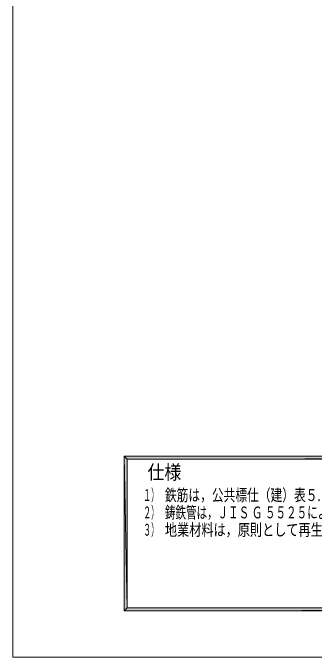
# Model space of a CAD drawing. Header units: millimetres. Extents: x 0 to 420, y 0 to 297.
# Drawn here: x 0.2 to 69.7, y 0 to 148.5 of the extents above; entities that cross this region are included whole.
import ezdxf
from ezdxf.enums import TextEntityAlignment as Align

# ---------------------------------------------------------------- set-up
doc = ezdxf.new("R2010")
doc.units = ezdxf.units.MM
doc.styles.add('kst32b', font='NotoSansJP-Variable.ttf')

msp = doc.modelspace()

# ---------------------------------------------------------------- hatches: boundary and pattern name
h = msp.add_hatch(color=7)
h.paths.add_polyline_path([(393.83, 11.35), (394.53, 10.65), (393.83, 45.64), (393.83, 11.35)])
h.paths.add_polyline_path([(394.53, 10.65), (393.83, 45.64), (394.53, 46.33), (394.53, 10.65)])
h.paths.add_polyline_path([(393.83, 45.64), (394.53, 46.33), (26.52, 45.64), (393.83, 45.64)])
h.paths.add_polyline_path([(394.53, 46.33), (26.52, 45.64), (25.82, 46.33), (394.53, 46.33)])
h.paths.add_polyline_path([(26.52, 45.64), (25.82, 46.33), (26.52, 11.35), (26.52, 45.64)])
h.paths.add_polyline_path([(25.82, 46.33), (26.52, 11.35), (25.82, 10.65), (25.82, 46.33)])
h.paths.add_polyline_path([(26.52, 11.35), (25.82, 10.65), (393.83, 11.35), (26.52, 11.35)])
h.paths.add_polyline_path([(25.82, 10.65), (393.83, 11.35), (394.53, 10.65), (25.82, 10.65)])

# ---------------------------------------------------------------- linework, layer by layer
at = {"lineweight": 13}
msp.add_lwpolyline([(0.19, 0), (0.19, 296.97), (420.16, 296.97), (420.16, 0)], close=True, dxfattribs=at)
at = {"lineweight": 0}
for points in [[(394.53, 46.33), (26.52, 45.64), (25.82, 46.33)], [(26.52, 45.64), (25.82, 46.33), (26.52, 11.35)], [(25.82, 46.33), (26.52, 11.35), (25.82, 10.65)], [(393.83, 45.64), (394.53, 46.33), (26.52, 45.64)], [(26.52, 11.35), (25.82, 10.65), (393.83, 11.35)], [(25.82, 10.65), (393.83, 11.35), (394.53, 10.65)]]:
    msp.add_lwpolyline(points, close=True, dxfattribs=at)

# ---------------------------------------------------------------- texts
at = {"style": 'kst32b'}
for s, height, p, p2 in [('仕様', 3.273, (31.18, 40.98), (38.94, 40.98)), ('１）', 2.728, (30.18, 35.98), (33.81, 35.98)), ('鉄筋は，公共標仕（建）表５.２.１による。', 2.7278, (35.18, 35.98), (87.88, 35.98)), ('２）', 2.728, (30.18, 31.98), (33.81, 31.98)), ('鋳鉄管は，ＪＩＳ Ｇ ５５２５による。', 2.7278, (35.18, 31.98), (77.62, 31.98)), ('３）', 2.728, (30.18, 27.98), (33.81, 27.98)), ('地業材料は，原則として再生クラッシャランとする。', 2.7278, (35.18, 27.98), (102.25, 27.98))]:
    msp.add_text(s, height=height, dxfattribs=at).set_placement(p, p2, align=Align.FIT)

doc.saveas('drawing.dxf')
